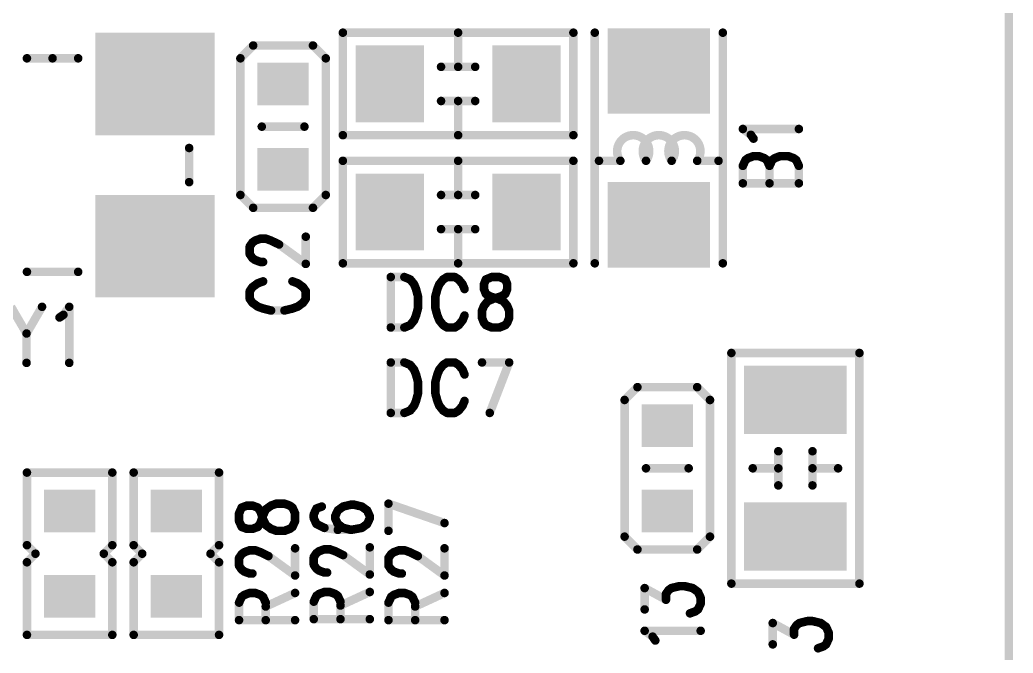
# Model space of a CAD drawing. Extents: x 100 to 126.1, y 97.2 to 170.
# Drawn here: x 114.42 to 126.05, y 138.34 to 145.75 of the extents above; entities that cross this region are included whole.
import ezdxf

# ---------------------------------------------------------------- set-up
doc = ezdxf.new("R2010")
doc.units = 0
doc.layers.get('0').update_dxf_attribs({"linetype": 'CONTINUOUS'})
doc.layers.add('MASK-TOP_PHO', color=10, linetype='CONTINUOUS')
doc.layers.add('SILK-TOP_PHO', color=9, linetype='CONTINUOUS')

# ---------------------------------------------------------------- blocks, each defined once
blk = doc.blocks.new('ROUND_1')
at = {"const_width": 0.050038}
blk.add_lwpolyline([(-0.025018, 0, 1), (0.025018, 0, 1)], format="xyb", close=True, dxfattribs=at)
blk = doc.blocks.new('SQUARE_16')
blk.add_solid([(0.250062, 0.250062), (0.250062, -0.250062), (-0.250062, 0.250062), (-0.250062, -0.250062)])
blk = doc.blocks.new('SQUARE_33')
blk.add_solid([(0.499998, 0.499998), (0.499998, -0.499998), (-0.499998, 0.499998), (-0.499998, -0.499998)])
blk = doc.blocks.new('SQUARE_48')
blk.add_solid([(0.599948, 0.599948), (0.599948, -0.599948), (-0.599948, 0.599948), (-0.599948, -0.599948)])
blk = doc.blocks.new('SQUARE_161')
blk.add_solid([(0.40005, 0.40005), (0.40005, -0.40005), (-0.40005, 0.40005), (-0.40005, -0.40005)])

msp = doc.modelspace()

# ---------------------------------------------------------------- linework, layer by layer
at = {"layer": 'MASK-TOP_PHO'}
for points, const_width in [([(126.000002, 102.00005), (126.000002, 167.999918)], 0.100076), ([(121.800112, 145.150078), (122.00001, 145.150078)], 0.999996), ([(116.100098, 144.999964), (115.899946, 144.999964)], 1.199896), ([(118.75008, 145.050002), (118.75008, 144.949926)], 0.8001), ([(120.350026, 145.050002), (120.350026, 144.949926)], 0.8001), ([(117.450108, 144.999964), (117.54993, 144.999964)], 0.500124), ([(117.450108, 143.999966), (117.54993, 143.999966)], 0.500124), ([(118.75008, 143.549878), (118.75008, 143.450056)], 0.8001), ([(120.350026, 143.549878), (120.350026, 143.450056)], 0.8001), ([(121.800112, 143.34998), (122.00001, 143.34998)], 0.999996), ([(116.100098, 143.100044), (115.899946, 143.100044)], 1.199896), ([(123.700032, 141.299946), (123.299982, 141.299946)], 0.8001), ([(122.050048, 140.999972), (121.949972, 140.999972)], 0.500124), ([(114.949986, 139.999974), (115.050062, 139.999974)], 0.500124), ([(116.19992, 139.999974), (116.299996, 139.999974)], 0.500124), ([(122.050048, 139.999974), (121.949972, 139.999974)], 0.500124), ([(123.700032, 139.7), (123.299982, 139.7)], 0.8001), ([(114.949986, 138.999976), (115.050062, 138.999976)], 0.500124), ([(116.19992, 138.999976), (116.299996, 138.999976)], 0.500124)]:
    msp.add_lwpolyline(points, dxfattribs=dict(at, const_width=const_width))
at = {"layer": 'SILK-TOP_PHO', "const_width": 0.100076}
for points in [[(126.000002, 102.00005), (126.000002, 167.999918)], [(118.199916, 144.400016), (118.199916, 145.599912)], [(118.199916, 145.599912), (120.899936, 145.599912)], [(119.549926, 145.599912), (119.549926, 145.200116)], [(120.899936, 145.599912), (120.899936, 144.400016)], [(121.150126, 145.599912), (121.150126, 142.899892)], [(122.649996, 145.599912), (122.649996, 142.899892)], [(117.14988, 145.450052), (117.00002, 145.299938)], [(117.849904, 145.450052), (117.14988, 145.450052)], [(118.000018, 145.299938), (117.849904, 145.450052)], [(114.499898, 145.299938), (114.800126, 145.299938)], [(114.800126, 145.299938), (115.1001, 145.299938)], [(117.00002, 145.299938), (117.00002, 143.699992)], [(118.000018, 143.699992), (118.000018, 145.299938)], [(119.750078, 145.200116), (119.350028, 145.200116)], [(119.750078, 144.800066), (119.350028, 144.800066)], [(119.549926, 144.400016), (119.549926, 144.800066)], [(117.249956, 144.500092), (117.750082, 144.500092)], [(122.978164, 144.404588), (122.884438, 144.47266)], [(122.884438, 144.47266), (123.54052, 144.47266)], [(120.899936, 144.400016), (118.199916, 144.400016)], [(123.009406, 144.359122), (122.978164, 144.404588)], [(116.400072, 144.249902), (116.400072, 143.850106)], [(118.199916, 142.899892), (118.199916, 144.100042)], [(118.199916, 144.100042), (120.899936, 144.100042)], [(119.549926, 144.100042), (119.549926, 143.699992)], [(120.899936, 144.100042), (120.899936, 142.899892)], [(121.4501, 144.100042), (121.19991, 144.100042)], [(122.599958, 144.100042), (122.350022, 144.100042)], [(122.884438, 144.04086), (122.91568, 144.109186)], [(122.91568, 144.109186), (122.946922, 144.131792)], [(122.946922, 144.131792), (123.009406, 144.154652)], [(123.009406, 144.154652), (123.07189, 144.154652)], [(123.07189, 144.154652), (123.134374, 144.131792)], [(123.134374, 144.131792), (123.165616, 144.109186)], [(123.165616, 144.109186), (123.196858, 144.04086)], [(123.196858, 144.04086), (123.2281, 144.109186)], [(123.2281, 144.109186), (123.259342, 144.131792)], [(123.259342, 144.131792), (123.321826, 144.154652)], [(123.321826, 144.154652), (123.415552, 144.154652)], [(123.415552, 144.154652), (123.478036, 144.131792)], [(123.478036, 144.131792), (123.509278, 144.109186)], [(123.509278, 144.109186), (123.54052, 144.04086)], [(122.884438, 143.83639), (122.884438, 144.04086)], [(123.196858, 143.83639), (123.196858, 144.04086)], [(123.54052, 144.04086), (123.54052, 143.83639)], [(122.884438, 143.83639), (123.54052, 143.83639)], [(117.00002, 143.699992), (117.14988, 143.549878)], [(117.849904, 143.549878), (118.000018, 143.699992)], [(119.750078, 143.699992), (119.350028, 143.699992)], [(117.14988, 143.549878), (117.849904, 143.549878)], [(119.750078, 143.299942), (119.350028, 143.299942)], [(119.549926, 142.899892), (119.549926, 143.299942)], [(117.140736, 143.143224), (117.171978, 143.16583)], [(117.171978, 143.16583), (117.234462, 143.18869)], [(117.234462, 143.18869), (117.296946, 143.18869)], [(117.296946, 143.18869), (117.35943, 143.16583)], [(117.35943, 143.16583), (117.453156, 143.120364)], [(117.765576, 142.893288), (117.765576, 143.211296)], [(117.109494, 143.097758), (117.140736, 143.143224)], [(117.109494, 143.006826), (117.109494, 143.097758)], [(117.453156, 143.120364), (117.765576, 142.893288)], [(117.140736, 142.96136), (117.109494, 143.006826)], [(117.171978, 142.938754), (117.140736, 142.96136)], [(117.234462, 142.915894), (117.171978, 142.938754)], [(117.265704, 142.915894), (117.234462, 142.915894)], [(120.899936, 142.899892), (118.199916, 142.899892)], [(115.1001, 142.80007), (114.499898, 142.80007)], [(117.265704, 142.688564), (117.20322, 142.665958)], [(117.67185, 142.665958), (117.609366, 142.688564)], [(118.761256, 142.73911), (118.761256, 142.14856)], [(118.761256, 142.73911), (118.920514, 142.73911)], [(118.920514, 142.73911), (118.988586, 142.710916)], [(118.988586, 142.710916), (119.034052, 142.654782)], [(119.37492, 142.710916), (119.329454, 142.654782)], [(119.420386, 142.73911), (119.37492, 142.710916)], [(119.511318, 142.73911), (119.420386, 142.73911)], [(119.556784, 142.710916), (119.511318, 142.73911)], [(119.60225, 142.654782), (119.556784, 142.710916)], [(119.875046, 142.710916), (119.852186, 142.654782)], [(119.943118, 142.73911), (119.875046, 142.710916)], [(120.03405, 142.73911), (119.943118, 142.73911)], [(120.102376, 142.710916), (120.03405, 142.73911)], [(120.124982, 142.654782), (120.102376, 142.710916)], [(117.140736, 142.620492), (117.109494, 142.575026)], [(117.109494, 142.575026), (117.109494, 142.484094)], [(117.20322, 142.665958), (117.140736, 142.620492)], [(117.734334, 142.620492), (117.67185, 142.665958)], [(117.765576, 142.575026), (117.734334, 142.620492)], [(117.765576, 142.484094), (117.765576, 142.575026)], [(119.034052, 142.654782), (119.056912, 142.598394)], [(119.056912, 142.598394), (119.079518, 142.514066)], [(119.306848, 142.598394), (119.283988, 142.514066)], [(119.329454, 142.654782), (119.306848, 142.598394)], [(119.62511, 142.598394), (119.60225, 142.654782)], [(119.852186, 142.654782), (119.852186, 142.598394)], [(119.852186, 142.598394), (119.875046, 142.54226)], [(120.102376, 142.54226), (120.124982, 142.598394)], [(120.124982, 142.598394), (120.124982, 142.654782)], [(117.109494, 142.484094), (117.140736, 142.438628)], [(117.734334, 142.438628), (117.765576, 142.484094)], [(119.079518, 142.514066), (119.079518, 142.37335)], [(119.283988, 142.514066), (119.283988, 142.37335)], [(119.852186, 142.401544), (119.897652, 142.457932)], [(119.875046, 142.54226), (119.920512, 142.514066)], [(119.897652, 142.457932), (119.965978, 142.485872)], [(119.920512, 142.514066), (120.011444, 142.485872)], [(119.965978, 142.485872), (120.05691, 142.514066)], [(120.011444, 142.485872), (120.079516, 142.457932)], [(120.05691, 142.514066), (120.102376, 142.54226)], [(120.079516, 142.457932), (120.124982, 142.401544)], [(114.313716, 142.390622), (114.49558, 142.078202)], [(114.67719, 142.390622), (114.49558, 142.078202)], [(114.92738, 142.296896), (114.995452, 142.390622)], [(114.995452, 142.390622), (114.995452, 141.734286)], [(117.140736, 142.438628), (117.20322, 142.393162)], [(117.20322, 142.393162), (117.265704, 142.370556)], [(117.265704, 142.370556), (117.35943, 142.347696)], [(117.35943, 142.347696), (117.51564, 142.347696)], [(117.51564, 142.347696), (117.609366, 142.370556)], [(117.609366, 142.370556), (117.67185, 142.393162)], [(117.67185, 142.393162), (117.734334, 142.438628)], [(119.079518, 142.37335), (119.056912, 142.289022)], [(119.283988, 142.37335), (119.306848, 142.289022)], [(119.82958, 142.34541), (119.852186, 142.401544)], [(119.82958, 142.260828), (119.82958, 142.34541)], [(120.124982, 142.401544), (120.147842, 142.34541)], [(120.147842, 142.34541), (120.147842, 142.260828)], [(114.881914, 142.265654), (114.92738, 142.296896)], [(119.034052, 142.232888), (118.988586, 142.1765)], [(119.056912, 142.289022), (119.034052, 142.232888)], [(119.306848, 142.289022), (119.329454, 142.232888)], [(119.329454, 142.232888), (119.37492, 142.1765)], [(119.556784, 142.1765), (119.60225, 142.232888)], [(119.60225, 142.232888), (119.62511, 142.289022)], [(119.852186, 142.204694), (119.82958, 142.260828)], [(120.147842, 142.260828), (120.124982, 142.204694)], [(118.920514, 142.14856), (118.761256, 142.14856)], [(118.988586, 142.1765), (118.920514, 142.14856)], [(119.37492, 142.1765), (119.420386, 142.14856)], [(119.420386, 142.14856), (119.511318, 142.14856)], [(119.511318, 142.14856), (119.556784, 142.1765)], [(119.875046, 142.1765), (119.852186, 142.204694)], [(119.943118, 142.14856), (119.875046, 142.1765)], [(120.03405, 142.14856), (119.943118, 142.14856)], [(120.102376, 142.1765), (120.03405, 142.14856)], [(120.124982, 142.204694), (120.102376, 142.1765)], [(114.49558, 142.078202), (114.49558, 141.734286)], [(122.750072, 139.15009), (122.750072, 141.85011)], [(122.750072, 141.85011), (124.249942, 141.85011)], [(124.249942, 141.85011), (124.249942, 139.15009)], [(118.761256, 141.739112), (118.761256, 141.148562)], [(118.761256, 141.739112), (118.920514, 141.739112)], [(118.920514, 141.739112), (118.988586, 141.710918)], [(118.988586, 141.710918), (119.034052, 141.654784)], [(119.034052, 141.654784), (119.056912, 141.598396)], [(119.329454, 141.654784), (119.306848, 141.598396)], [(119.37492, 141.710918), (119.329454, 141.654784)], [(119.420386, 141.739112), (119.37492, 141.710918)], [(119.511318, 141.739112), (119.420386, 141.739112)], [(119.556784, 141.710918), (119.511318, 141.739112)], [(119.60225, 141.654784), (119.556784, 141.710918)], [(119.62511, 141.598396), (119.60225, 141.654784)], [(119.82958, 141.739112), (120.147842, 141.739112)], [(120.147842, 141.739112), (119.920512, 141.148562)], [(119.056912, 141.598396), (119.079518, 141.514068)], [(119.306848, 141.598396), (119.283988, 141.514068)], [(119.079518, 141.514068), (119.079518, 141.373352)], [(119.283988, 141.514068), (119.283988, 141.373352)], [(121.649998, 141.45006), (121.499884, 141.299946)], [(122.350022, 141.45006), (121.649998, 141.45006)], [(122.499882, 141.299946), (122.350022, 141.45006)], [(119.056912, 141.289024), (119.034052, 141.23289)], [(119.079518, 141.373352), (119.056912, 141.289024)], [(119.283988, 141.373352), (119.306848, 141.289024)], [(119.306848, 141.289024), (119.329454, 141.23289)], [(119.60225, 141.23289), (119.62511, 141.289024)], [(121.499884, 141.299946), (121.499884, 139.7)], [(122.499882, 139.7), (122.499882, 141.299946)], [(118.988586, 141.176502), (118.920514, 141.148562)], [(119.034052, 141.23289), (118.988586, 141.176502)], [(119.329454, 141.23289), (119.37492, 141.176502)], [(119.37492, 141.176502), (119.420386, 141.148562)], [(119.511318, 141.148562), (119.556784, 141.176502)], [(119.556784, 141.176502), (119.60225, 141.23289)], [(118.920514, 141.148562), (118.761256, 141.148562)], [(119.420386, 141.148562), (119.511318, 141.148562)], [(123.299982, 140.299948), (123.299982, 140.699998)], [(123.700032, 140.299948), (123.700032, 140.699998)], [(122.249946, 140.5001), (121.750074, 140.5001)], [(123.299982, 140.5001), (123.000008, 140.5001)], [(123.700032, 140.5001), (124.000006, 140.5001)], [(115.499896, 140.450062), (114.499898, 140.450062)], [(114.499898, 140.450062), (114.499898, 139.599924)], [(115.499896, 139.599924), (115.499896, 140.450062)], [(116.750084, 140.450062), (115.750086, 140.450062)], [(115.750086, 140.450062), (115.750086, 139.599924)], [(116.750084, 139.599924), (116.750084, 140.450062)], [(117.015514, 140.040868), (116.984272, 139.972796)], [(117.077998, 140.063728), (117.015514, 140.040868)], [(117.140736, 140.063728), (117.077998, 140.063728)], [(117.20322, 140.040868), (117.140736, 140.063728)], [(117.234462, 139.995402), (117.20322, 140.040868)], [(117.265704, 139.949936), (117.296946, 140.018262)], [(117.296946, 140.018262), (117.35943, 140.063728)], [(117.35943, 140.063728), (117.421914, 140.086334)], [(117.421914, 140.086334), (117.51564, 140.086334)], [(117.51564, 140.086334), (117.578124, 140.063728)], [(117.578124, 140.063728), (117.609366, 140.040868)], [(117.609366, 140.040868), (117.640608, 139.972796)], [(117.890544, 140.029438), (117.859302, 139.961366)], [(117.953028, 140.052298), (117.890544, 140.029438)], [(118.203218, 140.052298), (118.140734, 140.006832)], [(118.296944, 140.074904), (118.203218, 140.052298)], [(118.328186, 140.074904), (118.296944, 140.074904)], [(118.421912, 140.052298), (118.328186, 140.074904)], [(118.484396, 140.006832), (118.421912, 140.052298)], [(118.734332, 140.086334), (119.390668, 139.859004)], [(118.734332, 139.768072), (118.734332, 140.086334)], [(116.984272, 139.972796), (116.984272, 139.881864)], [(117.265704, 139.90447), (117.234462, 139.995402)], [(117.234462, 139.859004), (117.265704, 139.949936)], [(117.296946, 139.836398), (117.265704, 139.90447)], [(117.640608, 139.972796), (117.640608, 139.881864)], [(117.859302, 139.961366), (117.859302, 139.9159)], [(117.859302, 139.9159), (117.890544, 139.847828)], [(118.140734, 140.006832), (118.109492, 139.93876)], [(118.109492, 139.93876), (118.109492, 139.9159)], [(118.109492, 139.9159), (118.140734, 139.847828)], [(118.515638, 139.93876), (118.484396, 140.006832)], [(118.484396, 139.847828), (118.515638, 139.9159)], [(118.515638, 139.9159), (118.515638, 139.93876)], [(116.984272, 139.881864), (117.015514, 139.813538)], [(117.015514, 139.813538), (117.077998, 139.790932)], [(117.077998, 139.790932), (117.140736, 139.790932)], [(117.140736, 139.790932), (117.20322, 139.813538)], [(117.20322, 139.813538), (117.234462, 139.859004)], [(117.35943, 139.790932), (117.296946, 139.836398)], [(117.421914, 139.768072), (117.35943, 139.790932)], [(117.578124, 139.790932), (117.51564, 139.768072)], [(117.609366, 139.813538), (117.578124, 139.790932)], [(117.640608, 139.881864), (117.609366, 139.813538)], [(117.890544, 139.847828), (117.98427, 139.802362)], [(117.98427, 139.802362), (118.140734, 139.779502)], [(118.140734, 139.847828), (118.203218, 139.802362)], [(118.140734, 139.779502), (118.296944, 139.779502)], [(118.203218, 139.802362), (118.296944, 139.779502)], [(118.296944, 139.779502), (118.421912, 139.802362)], [(118.421912, 139.802362), (118.484396, 139.847828)], [(117.51564, 139.768072), (117.421914, 139.768072)], [(121.499884, 139.7), (121.649998, 139.549886)], [(122.350022, 139.549886), (122.499882, 139.7)], [(114.499898, 139.599924), (114.599974, 139.500102)], [(115.400074, 139.500102), (115.499896, 139.599924)], [(115.750086, 139.599924), (115.849908, 139.500102)], [(116.650008, 139.500102), (116.750084, 139.599924)], [(117.640608, 139.24534), (117.640608, 139.563602)], [(117.921786, 139.529566), (117.98427, 139.552172)], [(117.98427, 139.552172), (118.046754, 139.552172)], [(118.046754, 139.552172), (118.109492, 139.529566)], [(118.515638, 139.25677), (118.515638, 139.575032)], [(119.390668, 139.24534), (119.390668, 139.563602)], [(121.649998, 139.549886), (122.350022, 139.549886)], [(114.599974, 139.500102), (114.499898, 139.400026)], [(115.499896, 139.400026), (115.400074, 139.500102)], [(115.849908, 139.500102), (115.750086, 139.400026)], [(116.750084, 139.400026), (116.650008, 139.500102)], [(116.984272, 139.450064), (117.015514, 139.49553)], [(116.984272, 139.359132), (116.984272, 139.450064)], [(117.015514, 139.49553), (117.046756, 139.518136)], [(117.046756, 139.518136), (117.109494, 139.540996)], [(117.109494, 139.540996), (117.171978, 139.540996)], [(117.171978, 139.540996), (117.234462, 139.518136)], [(117.234462, 139.518136), (117.328188, 139.47267)], [(117.328188, 139.47267), (117.640608, 139.24534)], [(117.859302, 139.46124), (117.890544, 139.506706)], [(117.859302, 139.370562), (117.859302, 139.46124)], [(117.890544, 139.506706), (117.921786, 139.529566)], [(118.109492, 139.529566), (118.203218, 139.4841)], [(118.203218, 139.4841), (118.515638, 139.25677)], [(118.734332, 139.450064), (118.765574, 139.49553)], [(118.734332, 139.359132), (118.734332, 139.450064)], [(118.765574, 139.49553), (118.796816, 139.518136)], [(118.796816, 139.518136), (118.8593, 139.540996)], [(118.8593, 139.540996), (118.921784, 139.540996)], [(118.921784, 139.540996), (118.984268, 139.518136)], [(118.984268, 139.518136), (119.078248, 139.47267)], [(119.078248, 139.47267), (119.390668, 139.24534)], [(114.499898, 139.400026), (114.499898, 138.549888)], [(115.499896, 138.549888), (115.499896, 139.400026)], [(115.750086, 139.400026), (115.750086, 138.549888)], [(116.750084, 138.549888), (116.750084, 139.400026)], [(117.015514, 139.313666), (116.984272, 139.359132)], [(117.046756, 139.290806), (117.015514, 139.313666)], [(117.890544, 139.325096), (117.859302, 139.370562)], [(117.921786, 139.302236), (117.890544, 139.325096)], [(118.765574, 139.313666), (118.734332, 139.359132)], [(118.796816, 139.290806), (118.765574, 139.313666)], [(117.109494, 139.2682), (117.046756, 139.290806)], [(117.140736, 139.2682), (117.109494, 139.2682)], [(117.98427, 139.27963), (117.921786, 139.302236)], [(118.015512, 139.27963), (117.98427, 139.27963)], [(118.8593, 139.2682), (118.796816, 139.290806)], [(118.890542, 139.2682), (118.8593, 139.2682)], [(121.734326, 138.84783), (121.734326, 139.097766)], [(121.734326, 139.097766), (121.984262, 138.961368)], [(122.015504, 139.074906), (122.047, 139.097766)], [(122.047, 139.097766), (122.140726, 139.120372)], [(122.140726, 139.120372), (122.20321, 139.120372)], [(122.20321, 139.120372), (122.296936, 139.097766)], [(122.296936, 139.097766), (122.35942, 139.0523)], [(124.249942, 139.15009), (122.750072, 139.15009)], [(116.984272, 138.927332), (117.015514, 138.995404)], [(117.015514, 138.995404), (117.046756, 139.018264)], [(117.046756, 139.018264), (117.109494, 139.04087)], [(117.109494, 139.04087), (117.171978, 139.04087)], [(117.171978, 139.04087), (117.234462, 139.018264)], [(117.234462, 139.018264), (117.265704, 138.995404)], [(117.265704, 138.995404), (117.296946, 138.927332)], [(117.296946, 138.881866), (117.640608, 139.04087)], [(117.859302, 138.938762), (117.890544, 139.006834)], [(117.890544, 139.006834), (117.921786, 139.02944)], [(117.921786, 139.02944), (117.98427, 139.0523)], [(117.98427, 139.0523), (118.046754, 139.0523)], [(118.046754, 139.0523), (118.109492, 139.02944)], [(118.109492, 139.02944), (118.140734, 139.006834)], [(118.140734, 139.006834), (118.171976, 138.938762)], [(118.171976, 138.893296), (118.515638, 139.0523)], [(118.734332, 138.927332), (118.765574, 138.995404)], [(118.765574, 138.995404), (118.796816, 139.018264)], [(118.796816, 139.018264), (118.8593, 139.04087)], [(118.8593, 139.04087), (118.921784, 139.04087)], [(118.921784, 139.04087), (118.984268, 139.018264)], [(118.984268, 139.018264), (119.01551, 138.995404)], [(119.01551, 138.995404), (119.046752, 138.927332)], [(119.046752, 138.881866), (119.390668, 139.04087)], [(121.984262, 139.02944), (122.015504, 139.074906)], [(121.984262, 138.961368), (121.984262, 139.02944)], [(122.35942, 139.0523), (122.390662, 138.983974)], [(122.390662, 138.983974), (122.390662, 138.915902)], [(116.984272, 138.722608), (116.984272, 138.927332)], [(117.296946, 138.927332), (117.296946, 138.722608)], [(117.859302, 138.734038), (117.859302, 138.938762)], [(118.171976, 138.938762), (118.171976, 138.734038)], [(118.734332, 138.722608), (118.734332, 138.927332)], [(119.046752, 138.927332), (119.046752, 138.722608)], [(122.35942, 138.84783), (122.328178, 138.82497)], [(122.390662, 138.915902), (122.35942, 138.84783)], [(117.859302, 138.734038), (118.515638, 138.734038)], [(122.328178, 138.82497), (122.265694, 138.802364)], [(116.984272, 138.722608), (117.640608, 138.722608)], [(118.734332, 138.722608), (119.390668, 138.722608)], [(123.23445, 138.438636), (123.23445, 138.688572)], [(123.23445, 138.688572), (123.484386, 138.552174)], [(123.484386, 138.6205), (123.515628, 138.665966)], [(123.484386, 138.552174), (123.484386, 138.6205)], [(123.515628, 138.665966), (123.54687, 138.688572)], [(123.54687, 138.688572), (123.640596, 138.711432)], [(123.640596, 138.711432), (123.70308, 138.711432)], [(123.70308, 138.711432), (123.796806, 138.688572)], [(123.796806, 138.688572), (123.85929, 138.643106)], [(123.85929, 138.643106), (123.890532, 138.575034)], [(114.499898, 138.549888), (115.499896, 138.549888)], [(115.750086, 138.549888), (116.750084, 138.549888)], [(121.828052, 138.529568), (121.734326, 138.59764)], [(121.734326, 138.59764), (122.390662, 138.59764)], [(121.859294, 138.484102), (121.828052, 138.529568)], [(123.890532, 138.506708), (123.85929, 138.438636)], [(123.890532, 138.575034), (123.890532, 138.506708)], [(123.828048, 138.41603), (123.765564, 138.39317)], [(123.85929, 138.438636), (123.828048, 138.41603)]]:
    msp.add_lwpolyline(points, dxfattribs=at)
for points in [[(121.750328, 144.100296, 1.9979486), (121.4501, 144.100042)], [(122.050302, 144.100296, 1.9989626), (121.750328, 144.100042)], [(122.350276, 144.100296, 1.9989626), (122.050302, 144.100042)]]:
    msp.add_lwpolyline(points, format="xyb", dxfattribs=at)

# ---------------------------------------------------------------- block references
at = {"layer": 'MASK-TOP_PHO'}
for name, p in [('SQUARE_33', (121.800112, 145.150078)), ('SQUARE_33', (122.00001, 145.150078)), ('SQUARE_48', (115.899946, 144.999964)), ('SQUARE_48', (116.100098, 144.999964)), ('SQUARE_161', (118.75008, 145.050002)), ('SQUARE_161', (120.350026, 145.050002)), ('SQUARE_161', (118.75008, 144.949926)), ('SQUARE_161', (120.350026, 144.949926)), ('SQUARE_16', (117.450108, 144.999964)), ('SQUARE_16', (117.54993, 144.999964)), ('SQUARE_16', (117.450108, 143.999966)), ('SQUARE_16', (117.54993, 143.999966)), ('SQUARE_161', (118.75008, 143.549878)), ('SQUARE_161', (120.350026, 143.549878)), ('SQUARE_161', (118.75008, 143.450056)), ('SQUARE_161', (120.350026, 143.450056)), ('SQUARE_33', (121.800112, 143.34998)), ('SQUARE_33', (122.00001, 143.34998)), ('SQUARE_48', (115.899946, 143.100044)), ('SQUARE_48', (116.100098, 143.100044)), ('SQUARE_161', (123.299982, 141.299946)), ('SQUARE_161', (123.700032, 141.299946)), ('SQUARE_16', (121.949972, 140.999972)), ('SQUARE_16', (122.050048, 140.999972)), ('SQUARE_16', (114.949986, 139.999974)), ('SQUARE_16', (115.050062, 139.999974)), ('SQUARE_16', (116.19992, 139.999974)), ('SQUARE_16', (116.299996, 139.999974)), ('SQUARE_16', (121.949972, 139.999974)), ('SQUARE_16', (122.050048, 139.999974)), ('SQUARE_161', (123.299982, 139.7)), ('SQUARE_161', (123.700032, 139.7)), ('SQUARE_16', (114.949986, 138.999976)), ('SQUARE_16', (115.050062, 138.999976)), ('SQUARE_16', (116.19992, 138.999976)), ('SQUARE_16', (116.299996, 138.999976))]:
    msp.add_blockref(name, p, dxfattribs=at)
at = {"layer": 'SILK-TOP_PHO'}
for p in [(118.199916, 145.599912), (119.549926, 145.599912), (120.899936, 145.599912), (121.150126, 145.599912), (122.649996, 145.599912), (117.14988, 145.450052), (117.849904, 145.450052), (114.499898, 145.299938), (114.800126, 145.299938), (115.1001, 145.299938), (117.00002, 145.299938), (118.000018, 145.299938), (118.000018, 145.299938), (119.350028, 145.200116), (119.549926, 145.200116), (119.750078, 145.200116), (119.350028, 144.800066), (119.549926, 144.800066), (119.750078, 144.800066), (117.249956, 144.500092), (117.750082, 144.500092), (122.884438, 144.47266), (123.54052, 144.47266), (118.199916, 144.400016), (119.549926, 144.400016), (120.899936, 144.400016), (120.899936, 144.400016), (122.978164, 144.404588), (123.009406, 144.359122), (116.400072, 144.249902), (118.199916, 144.100042), (119.549926, 144.100042), (120.899936, 144.100042), (121.19991, 144.100042), (121.4501, 144.100042), (121.4501, 144.100042), (121.750328, 144.100296), (121.750328, 144.100042), (122.050302, 144.100296), (122.050302, 144.100042), (122.350022, 144.100042), (122.350276, 144.100296), (122.599958, 144.100042), (122.91568, 144.109186), (122.946922, 144.131792), (123.009406, 144.154652), (123.07189, 144.154652), (123.134374, 144.131792), (123.165616, 144.109186), (123.2281, 144.109186), (123.259342, 144.131792), (123.321826, 144.154652), (123.415552, 144.154652), (123.478036, 144.131792), (123.509278, 144.109186), (122.884438, 144.04086), (123.196858, 144.04086), (123.196858, 144.04086), (123.54052, 144.04086), (116.400072, 143.850106), (122.884438, 143.83639), (122.884438, 143.83639), (123.196858, 143.83639), (123.54052, 143.83639), (123.54052, 143.83639), (117.00002, 143.699992), (118.000018, 143.699992), (119.350028, 143.699992), (119.549926, 143.699992), (119.750078, 143.699992), (117.14988, 143.549878), (117.849904, 143.549878), (119.350028, 143.299942), (119.549926, 143.299942), (119.750078, 143.299942), (117.171978, 143.16583), (117.234462, 143.18869), (117.296946, 143.18869), (117.35943, 143.16583), (117.765576, 143.211296), (117.109494, 143.097758), (117.140736, 143.143224), (117.453156, 143.120364), (117.109494, 143.006826), (117.140736, 142.96136), (117.171978, 142.938754), (117.234462, 142.915894), (117.265704, 142.915894), (117.765576, 142.893288), (118.199916, 142.899892), (119.549926, 142.899892), (120.899936, 142.899892), (120.899936, 142.899892), (121.150126, 142.899892), (122.649996, 142.899892), (114.499898, 142.80007), (115.1001, 142.80007), (117.265704, 142.688564), (117.609366, 142.688564), (118.761256, 142.73911), (118.761256, 142.73911), (118.920514, 142.73911), (118.988586, 142.710916), (119.37492, 142.710916), (119.420386, 142.73911), (119.511318, 142.73911), (119.556784, 142.710916), (119.875046, 142.710916), (119.943118, 142.73911), (119.943118, 142.73911), (120.03405, 142.73911), (120.102376, 142.710916), (117.109494, 142.575026), (117.140736, 142.620492), (117.20322, 142.665958), (117.67185, 142.665958), (117.734334, 142.620492), (117.765576, 142.575026), (119.034052, 142.654782), (119.056912, 142.598394), (119.306848, 142.598394), (119.329454, 142.654782), (119.60225, 142.654782), (119.62511, 142.598394), (119.852186, 142.654782), (119.852186, 142.598394), (120.124982, 142.654782), (120.124982, 142.598394), (117.109494, 142.484094), (117.765576, 142.484094), (119.079518, 142.514066), (119.283988, 142.514066), (119.875046, 142.54226), (119.897652, 142.457932), (119.920512, 142.514066), (119.965978, 142.485872), (120.011444, 142.485872), (120.05691, 142.514066), (120.079516, 142.457932), (120.102376, 142.54226), (114.67719, 142.390622), (114.995452, 142.390622), (117.140736, 142.438628), (117.20322, 142.393162), (117.265704, 142.370556), (117.35943, 142.347696), (117.51564, 142.347696), (117.609366, 142.370556), (117.67185, 142.393162), (117.734334, 142.438628), (119.079518, 142.37335), (119.283988, 142.37335), (119.82958, 142.34541), (119.852186, 142.401544), (120.124982, 142.401544), (120.147842, 142.34541), (114.881914, 142.265654), (114.92738, 142.296896), (119.034052, 142.232888), (119.056912, 142.289022), (119.306848, 142.289022), (119.329454, 142.232888), (119.60225, 142.232888), (119.62511, 142.289022), (119.82958, 142.260828), (120.147842, 142.260828), (118.761256, 142.14856), (118.761256, 142.14856), (118.920514, 142.14856), (118.988586, 142.1765), (119.37492, 142.1765), (119.420386, 142.14856), (119.511318, 142.14856), (119.556784, 142.1765), (119.852186, 142.204694), (119.875046, 142.1765), (119.943118, 142.14856), (120.03405, 142.14856), (120.102376, 142.1765), (120.124982, 142.204694), (114.49558, 142.078202), (114.49558, 142.078202), (122.750072, 141.85011), (124.249942, 141.85011), (114.49558, 141.734286), (114.995452, 141.734286), (118.761256, 141.739112), (118.761256, 141.739112), (118.920514, 141.739112), (118.988586, 141.710918), (119.034052, 141.654784), (119.329454, 141.654784), (119.37492, 141.710918), (119.420386, 141.739112), (119.511318, 141.739112), (119.556784, 141.710918), (119.60225, 141.654784), (119.82958, 141.739112), (120.147842, 141.739112), (120.147842, 141.739112), (119.056912, 141.598396), (119.306848, 141.598396), (119.62511, 141.598396), (119.079518, 141.514068), (119.283988, 141.514068), (121.649998, 141.45006), (122.350022, 141.45006), (119.056912, 141.289024), (119.079518, 141.373352), (119.283988, 141.373352), (119.306848, 141.289024), (119.62511, 141.289024), (121.499884, 141.299946), (122.499882, 141.299946), (118.988586, 141.176502), (119.034052, 141.23289), (119.329454, 141.23289), (119.37492, 141.176502), (119.556784, 141.176502), (119.60225, 141.23289), (118.761256, 141.148562), (118.761256, 141.148562), (118.920514, 141.148562), (119.420386, 141.148562), (119.511318, 141.148562), (119.920512, 141.148562), (123.299982, 140.699998), (123.700032, 140.699998), (121.750074, 140.5001), (122.249946, 140.5001), (123.000008, 140.5001), (123.299982, 140.5001), (123.700032, 140.5001), (124.000006, 140.5001), (114.499898, 140.450062), (115.499896, 140.450062), (115.499896, 140.450062), (115.750086, 140.450062), (116.750084, 140.450062), (116.750084, 140.450062), (123.299982, 140.299948), (123.700032, 140.299948), (117.015514, 140.040868), (117.077998, 140.063728), (117.077998, 140.063728), (117.140736, 140.063728), (117.20322, 140.040868), (117.296946, 140.018262), (117.35943, 140.063728), (117.421914, 140.086334), (117.51564, 140.086334), (117.578124, 140.063728), (117.609366, 140.040868), (117.890544, 140.029438), (117.953028, 140.052298), (118.203218, 140.052298), (118.296944, 140.074904), (118.328186, 140.074904), (118.421912, 140.052298), (118.734332, 140.086334), (118.734332, 140.086334), (116.984272, 139.972796), (117.234462, 139.995402), (117.265704, 139.949936), (117.265704, 139.90447), (117.640608, 139.972796), (117.859302, 139.961366), (117.859302, 139.9159), (118.109492, 139.93876), (118.109492, 139.9159), (118.140734, 140.006832), (118.484396, 140.006832), (118.515638, 139.93876), (118.515638, 139.9159), (116.984272, 139.881864), (116.984272, 139.881864), (117.015514, 139.813538), (117.077998, 139.790932), (117.077998, 139.790932), (117.140736, 139.790932), (117.20322, 139.813538), (117.234462, 139.859004), (117.296946, 139.836398), (117.35943, 139.790932), (117.578124, 139.790932), (117.609366, 139.813538), (117.640608, 139.881864), (117.890544, 139.847828), (117.98427, 139.802362), (118.140734, 139.847828), (118.140734, 139.779502), (118.203218, 139.802362), (118.296944, 139.779502), (118.296944, 139.779502), (118.421912, 139.802362), (118.484396, 139.847828), (119.390668, 139.859004), (117.421914, 139.768072), (117.51564, 139.768072), (118.734332, 139.768072), (121.499884, 139.7), (121.499884, 139.7), (122.499882, 139.7), (114.499898, 139.599924), (115.499896, 139.599924), (115.750086, 139.599924), (116.750084, 139.599924), (117.640608, 139.563602), (117.98427, 139.552172), (118.046754, 139.552172), (118.515638, 139.575032), (119.390668, 139.563602), (121.649998, 139.549886), (122.350022, 139.549886), (114.599974, 139.500102), (115.400074, 139.500102), (115.849908, 139.500102), (116.650008, 139.500102), (116.984272, 139.450064), (117.015514, 139.49553), (117.046756, 139.518136), (117.109494, 139.540996), (117.171978, 139.540996), (117.234462, 139.518136), (117.328188, 139.47267), (117.859302, 139.46124), (117.890544, 139.506706), (117.921786, 139.529566), (118.109492, 139.529566), (118.203218, 139.4841), (118.734332, 139.450064), (118.765574, 139.49553), (118.796816, 139.518136), (118.8593, 139.540996), (118.921784, 139.540996), (118.984268, 139.518136), (119.078248, 139.47267), (114.499898, 139.400026), (115.499896, 139.400026), (115.750086, 139.400026), (116.750084, 139.400026), (116.984272, 139.359132), (117.015514, 139.313666), (117.859302, 139.370562), (117.890544, 139.325096), (118.734332, 139.359132), (118.765574, 139.313666), (117.046756, 139.290806), (117.109494, 139.2682), (117.140736, 139.2682), (117.640608, 139.24534), (117.921786, 139.302236), (117.98427, 139.27963), (118.015512, 139.27963), (118.515638, 139.25677), (118.796816, 139.290806), (118.8593, 139.2682), (118.890542, 139.2682), (119.390668, 139.24534), (121.734326, 139.097766), (122.047, 139.097766), (122.140726, 139.120372), (122.20321, 139.120372), (122.296936, 139.097766), (122.750072, 139.15009), (122.750072, 139.15009), (124.249942, 139.15009), (117.015514, 138.995404), (117.046756, 139.018264), (117.109494, 139.04087), (117.171978, 139.04087), (117.234462, 139.018264), (117.265704, 138.995404), (117.640608, 139.04087), (117.890544, 139.006834), (117.921786, 139.02944), (117.98427, 139.0523), (118.046754, 139.0523), (118.109492, 139.02944), (118.140734, 139.006834), (118.515638, 139.0523), (118.765574, 138.995404), (118.796816, 139.018264), (118.8593, 139.04087), (118.921784, 139.04087), (118.984268, 139.018264), (119.01551, 138.995404), (119.390668, 139.04087), (121.984262, 139.02944), (122.015504, 139.074906), (122.35942, 139.0523), (122.390662, 138.983974), (116.984272, 138.927332), (117.296946, 138.927332), (117.296946, 138.881866), (117.859302, 138.938762), (118.171976, 138.938762), (118.171976, 138.893296), (118.734332, 138.927332), (119.046752, 138.927332), (119.046752, 138.881866), (121.734326, 138.84783), (121.984262, 138.961368), (122.35942, 138.84783), (122.390662, 138.915902), (117.859302, 138.734038), (117.859302, 138.734038), (118.171976, 138.734038), (118.515638, 138.734038), (122.265694, 138.802364), (122.328178, 138.82497), (116.984272, 138.722608), (116.984272, 138.722608), (117.296946, 138.722608), (117.640608, 138.722608), (118.734332, 138.722608), (118.734332, 138.722608), (119.046752, 138.722608), (119.390668, 138.722608), (123.23445, 138.688572), (123.484386, 138.6205), (123.515628, 138.665966), (123.54687, 138.688572), (123.640596, 138.711432), (123.70308, 138.711432), (123.796806, 138.688572), (123.85929, 138.643106), (114.499898, 138.549888), (115.499896, 138.549888), (115.750086, 138.549888), (116.750084, 138.549888), (121.734326, 138.59764), (121.828052, 138.529568), (122.390662, 138.59764), (123.484386, 138.552174), (123.890532, 138.575034), (123.890532, 138.506708), (121.859294, 138.484102), (123.23445, 138.438636), (123.765564, 138.39317), (123.828048, 138.41603), (123.85929, 138.438636)]:
    msp.add_blockref('ROUND_1', p, dxfattribs=at)

doc.saveas('drawing.dxf')
